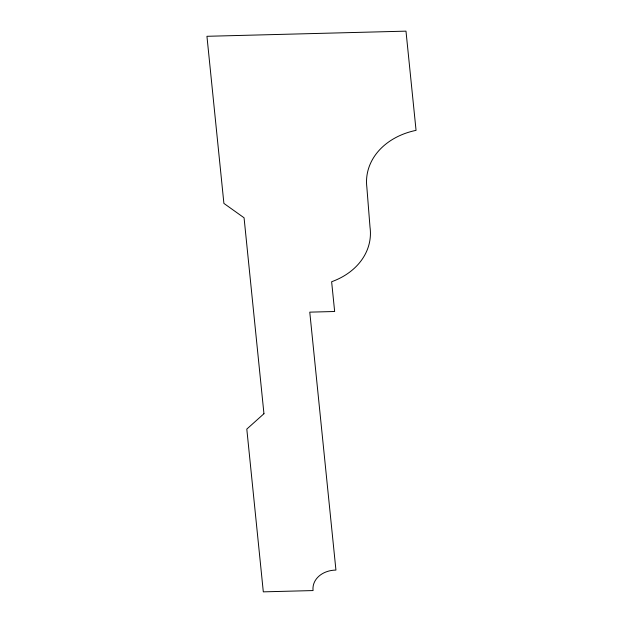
<?xml version="1.0" encoding="UTF-8"?>
<svg xmlns="http://www.w3.org/2000/svg" width="623" height="623" viewBox="0 0 623 623"><rect width="100%" height="100%" fill="white"/><g stroke="black" fill="none" stroke-linecap="round" stroke-linejoin="round"><path stroke-width="0.93" d="M263.95 413.727L246.801 429.091L263.311 591.85L313.073 590.565A24.679 19.523 5.9 0 1 335.937 570.076L309.771 312.146L334.652 311.5L331.631 281.736A70.383 55.688 5.9 0 0 370.015 227.2L366.846 187.134A70.368 55.673 5.9 0 1 416.055 130.355L405.986 31.15L206.945 36.298L223.898 203.402L244.068 217.793L263.95 413.727"/></g></svg>
